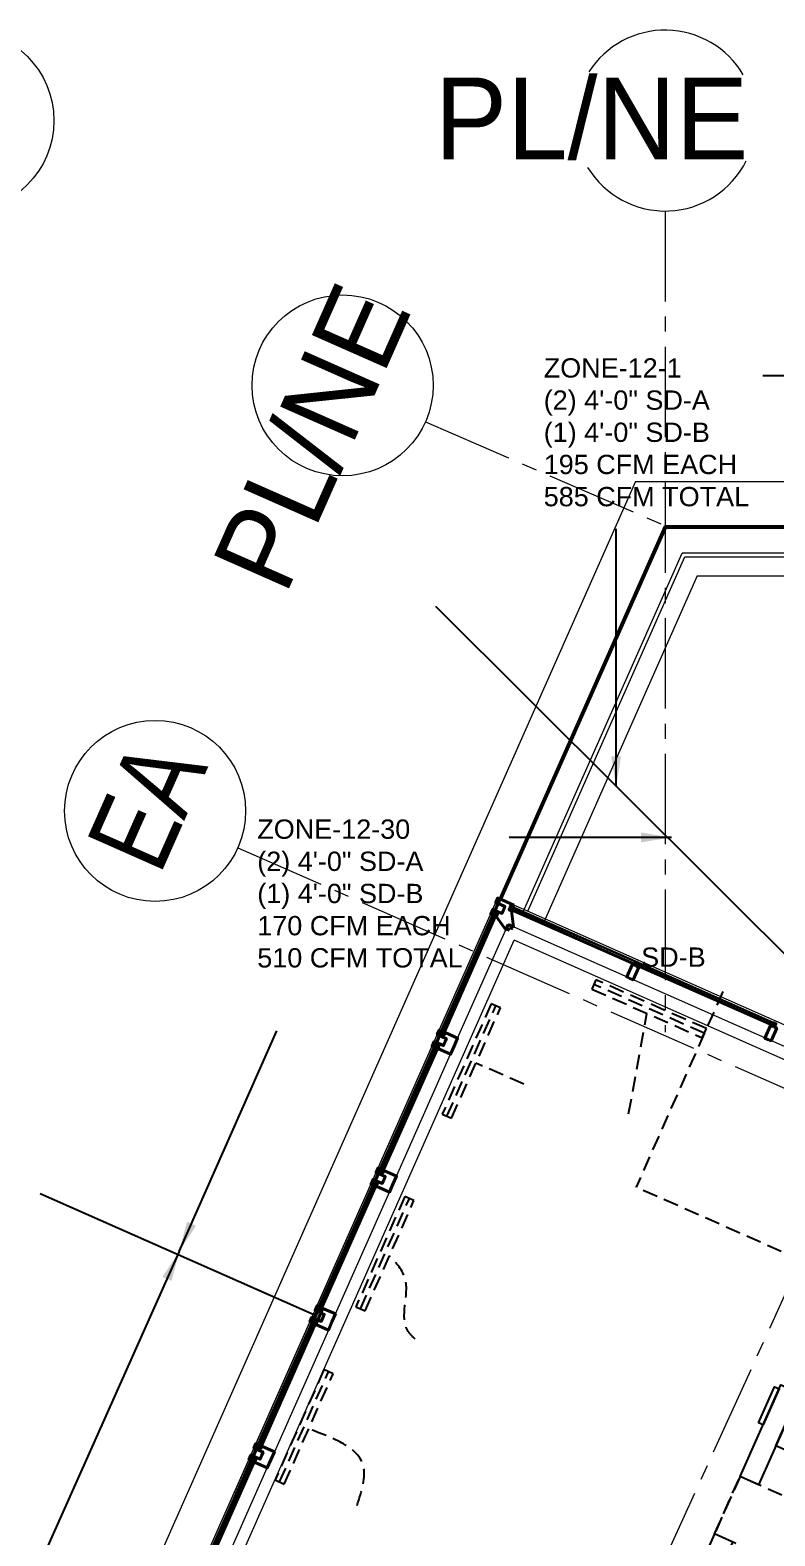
# Model space of a CAD drawing. Header units: inches. Extents: x -26012 to 27, y -11337 to 2082.
# Drawn here: x -24274 to -23978, y 1140 to 1740 of the extents above; entities that cross this region are included whole.
import ezdxf

# ---------------------------------------------------------------- set-up
doc = ezdxf.new("R2010")
doc.units = ezdxf.units.IN
doc.header["$LTSCALE"] = 48
doc.header["$MEASUREMENT"] = 0
for name, pattern in [('A_Column Grid$0$CENTER2', [1.125, 0.75, -0.125, 0.125, -0.125]), ('HIDDEN2', [0.1875, 0.125, -0.0625]), ('NB - 13th_Penthouse_plan$0$HIDDEN2', [0.1875, 0.125, -0.0625])]:
    doc.linetypes.add(name, pattern=pattern)
for name, color, linetype in [('A106$0$A-CLNG-RAIL', 8, 'Continuous'), ('A106$0$A-FLOR-AWNG', 8, 'Continuous'), ('A106$0$A-FLOR-SLAB', 8, 'Continuous'), ('A106$0$A-GLAZ', 8, 'Continuous'), ('A106$0$A-GLAZ-CRNA', 8, 'Continuous'), ('A106$0$A-GLAZ-FULL', 8, 'Continuous'), ('A106$0$A-SLAB-PLENUM', 8, 'Continuous'), ('A106$0$A-TERR-BELOW', 8, 'Continuous'), ('A106$0$C-PROP', 8, 'Continuous'), ('A605$0$A-FLOR-SLAB', 8, 'Continuous'), ('A_Column Grid$0$A-GRID-1D1-15', 8, 'A_Column Grid$0$CENTER2'), ('A_Column Grid$0$A-GRID-GRD1-15', 8, 'A_Column Grid$0$CENTER2'), ('M-HVAC-anno', 6, 'Continuous'), ('M-HVAC-clrn', 1, 'HIDDEN2'), ('M-HVAC-eqpm-fptd', 94, 'Continuous'), ('M-HVAC-FUTR', 4, 'HIDDEN2'), ('M-HVAC-supp', 93, 'Continuous'), ('NB - 13th_Penthouse_plan$0$STDROPS', 1, 'NB - 13th_Penthouse_plan$0$HIDDEN2'), ('XREF', 8, 'Continuous')]:
    doc.layers.add(name, color=color, linetype=linetype)
doc.styles.add('A_Column Grid$0$Style-Arial', font='arial.ttf')
doc.styles.add('M08', font='arial.ttf', dxfattribs={"height": 7.68})
doc.styles.get("Standard").update_dxf_attribs({"font": 'simplex.shx'})
doc.dimstyles.new('STANDARD$7', dxfattribs={"dimtxt": 0.18, "dimasz": 0.125, "dimexe": 0.18, "dimexo": 0.06, "dimgap": 0.09, "dimtad": 0, "dimtih": 1, "dimtoh": 1, "dimdec": 4, "dimzin": 0, "dimdsep": 46, "dimtxsty": 'Standard', "dimcen": 0.09, "dimadec": 0, "dimazin": 0, "dimtfac": 1, "dimtdec": 4, "dimtofl": 0, "dimtmove": 0, "dimatfit": 3, "dimfxl": 1, "dimtolj": 1, "dimtzin": 0, "dimarcsym": 0})

# ---------------------------------------------------------------- blocks, each defined once
blk = doc.blocks.new('A106$0$CW10_3')
at = {"layer": 'A106$0$A-GLAZ', "linetype": 'Continuous', "lineweight": 40}
for p, q in [((41.07, 110.04), (19, 60.21)), ((42.21, 109.54), (20.15, 59.7)), ((42.21, 109.54), (41.07, 110.04)), ((20.15, 59.7), (19, 60.21)), ((-5.29, 5.35), (16.78, 55.18)), ((-4.14, 4.84), (17.92, 54.68)), ((17.92, 54.68), (16.78, 55.18)), ((-4.14, 4.84), (-5.29, 5.35))]:
    blk.add_line(p, q, dxfattribs=at)
at = {"layer": 'A106$0$A-GLAZ', "linetype": 'Continuous', "lineweight": 0}
for p, q in [((41.3, 109.94), (19.23, 60.11)), ((41.76, 109.74), (19.69, 59.91)), ((47.17, 106.52), (25.71, 58.06)), ((-5.06, 5.25), (17.01, 55.08)), ((-4.6, 5.05), (17.46, 54.88)), ((1.42, 3.2), (22.87, 51.66))]:
    blk.add_line(p, q, dxfattribs=at)
at = {"layer": 'A106$0$A-GLAZ', "linetype": 'Continuous', "lineweight": 40, "flags": 128}
for points in [[(44.93, 111.34), (44.32, 109.97), (40.66, 111.59), (39.85, 109.76), (40.54, 109.46), (40.94, 110.37), (42.54, 109.67), (42.14, 108.75), (47.17, 106.52), (48.58, 109.73)], [(20.63, 56.48), (21.24, 57.85), (17.58, 59.47), (18.39, 61.3), (19.08, 61), (18.67, 60.08), (20.27, 59.38), (20.68, 60.29), (25.71, 58.06), (24.29, 54.86)], [(20.63, 56.48), (20.03, 55.11), (16.37, 56.73), (15.56, 54.9), (16.25, 54.6), (16.65, 55.51), (18.25, 54.8), (17.85, 53.89), (22.87, 51.66), (24.29, 54.86)], [(-3.66, 1.62), (-3.05, 2.99), (-6.71, 4.61), (-5.9, 6.44), (-5.21, 6.14), (-5.62, 5.22), (-4.02, 4.51), (-3.61, 5.43), (1.42, 3.2), (0, 0)]]:
    blk.add_lwpolyline(points, dxfattribs=at)
blk = doc.blocks.new('*U544')
at = {"layer": 'A106$0$A-GLAZ', "linetype": 'Continuous', "lineweight": 40}
for p, q in [((-13.78, -23.7), (8.29, 26.13)), ((-12.63, -24.21), (9.43, 25.63)), ((9.43, 25.63), (8.29, 26.13)), ((-12.63, -24.21), (-13.78, -23.7))]:
    blk.add_line(p, q, dxfattribs=at)
at = {"layer": 'A106$0$A-GLAZ', "linetype": 'Continuous', "lineweight": 0}
for p, q in [((-13.55, -23.8), (8.52, 26.03)), ((-13.09, -24.01), (8.98, 25.83)), ((-7.07, -25.85), (14.39, 22.61))]:
    blk.add_line(p, q, dxfattribs=at)
at = {"layer": 'A106$0$A-GLAZ', "linetype": 'Continuous', "lineweight": 40, "flags": 128}
for points in [[(12.15, 27.43), (11.54, 26.06), (7.88, 27.68), (7.07, 25.85), (7.76, 25.55), (8.16, 26.46), (9.76, 25.75), (9.36, 24.84), (14.39, 22.61), (15.8, 25.81)], [(-12.15, -27.43), (-11.54, -26.06), (-15.2, -24.44), (-14.39, -22.61), (-13.7, -22.91), (-14.11, -23.83), (-12.51, -24.54), (-12.1, -23.62), (-7.07, -25.85), (-8.49, -29.05)]]:
    blk.add_lwpolyline(points, dxfattribs=at)
blk = doc.blocks.new('*U567')
at = {"layer": 'A106$0$A-CLNG-RAIL', "linetype": 'Continuous', "lineweight": 13}
for p, q in [((-0.56, -0.4), (-0.22, 0.35)), ((-0.5, 0.48), (-0.35, 0.81)), ((-0.42, 0.44), (-0.5, 0.48)), ((-0.18, 0.33), (-0.49, -0.38)), ((-0.39, 0.6), (-0.43, 0.51)), ((-0.43, 0.51), (0.29, 0.19)), ((-0.32, 0.36), (-0.42, 0.44)), ((-0.36, 0.58), (-0.39, 0.6)), ((-0.34, 0.71), (-0.36, 0.58)), ((-0.35, 0.81), (-0.31, 0.79)), ((-0.31, 0.79), (-0.34, 0.71)), ((-0.31, 0.39), (-0.32, 0.36)), ((-0.22, 0.35), (-0.31, 0.39)), ((0.43, 0.06), (-0.18, 0.33)), ((0.29, 0.29), (0.38, 0.39)), ((0.33, 0.28), (0.29, 0.29)), ((0.29, 0.19), (0.33, 0.28)), ((0.45, 0.45), (0.36, 0.25)), ((0.36, 0.25), (0.7, 0.1)), ((0.38, 0.39), (0.41, 0.47)), ((0.41, 0.17), (0.39, 0.13)), ((0.39, 0.13), (0.44, 0.1)), ((0.41, 0.47), (0.45, 0.45)), ((0.68, 0.05), (0.41, 0.17)), ((0.44, 0.1), (0.43, 0.06)), ((0.59, -0.01), (0.61, 0.03)), ((0.61, 0.03), (0.66, 0)), ((0.66, 0), (0.68, 0.05)), ((0.83, 0.28), (0.69, -0.05)), ((0.7, 0.1), (0.79, 0.3)), ((0.79, 0.3), (0.83, 0.28)), ((0.35, -0.81), (-0.56, -0.4)), ((-0.49, -0.38), (0.02, -0.6)), ((0.02, -0.6), (0.05, -0.52)), ((0.05, -0.52), (0.15, -0.56)), ((0.08, -0.58), (0.06, -0.62)), ((0.06, -0.62), (0.33, -0.74)), ((0.13, -0.6), (0.08, -0.58)), ((0.15, -0.56), (0.13, -0.6)), ((0.3, -0.67), (0.31, -0.64)), ((0.35, -0.7), (0.3, -0.67)), ((0.31, -0.64), (0.41, -0.68)), ((0.33, -0.74), (0.35, -0.7)), ((0.41, -0.68), (0.35, -0.81)), ((0.69, -0.05), (0.59, -0.01))]:
    blk.add_line(p, q, dxfattribs=at)
at = {"layer": 'A106$0$A-CLNG-RAIL', "lineweight": 13, "flags": 128}
for points in [[(0.48, 0.1), (0.44, 0.06), (0.41, -0.01), (0.29, -0.16)], [(0.62, 0.05), (0.45, 0.13)], [(0.3, -0.69), (0.12, -0.61)], [(0.16, -0.62), (0.17, -0.56), (0.19, -0.49), (0.23, -0.3)]]:
    blk.add_lwpolyline(points, dxfattribs=at)
at = {"layer": 'A106$0$A-CLNG-RAIL', "lineweight": 13}
for points in [[(0.49, 0.1), (0.47, 0.05), (0.45, -0.01), (0.42, -0.05), (0.4, -0.07), (0.33, -0.18)], [(0.53, 0.09), (0.48, 0), (0.46, -0.07), (0.45, -0.09), (0.39, -0.21)], [(0.55, 0.08), (0.54, 0.07), (0.52, 0.03), (0.49, -0.06), (0.49, -0.11), (0.46, -0.24)], [(0.57, 0.07), (0.56, 0.03), (0.54, -0.02), (0.54, -0.1), (0.54, -0.13), (0.52, -0.27)], [(0.6, 0.05), (0.57, 0.01), (0.57, -0.04), (0.57, -0.12), (0.58, -0.15), (0.57, -0.29)], [(0.18, -0.62), (0.2, -0.57), (0.22, -0.52), (0.23, -0.47), (0.24, -0.45), (0.27, -0.32)], [(0.2, -0.65), (0.24, -0.54), (0.28, -0.49), (0.28, -0.46), (0.33, -0.34)], [(0.22, -0.66), (0.23, -0.64), (0.24, -0.6), (0.29, -0.52), (0.32, -0.48), (0.4, -0.37)], [(0.25, -0.66), (0.27, -0.63), (0.29, -0.58), (0.34, -0.53), (0.37, -0.5), (0.46, -0.4)], [(0.28, -0.68), (0.29, -0.63), (0.32, -0.59), (0.39, -0.54), (0.41, -0.52), (0.51, -0.42)]]:
    blk.add_open_spline(points, degree=3, dxfattribs=at)
blk = doc.blocks.new('*U568')
at = {"layer": 'A106$0$A-CLNG-RAIL', "linetype": 'Continuous', "lineweight": 13}
for p, q in [((-0.62, 0.07), (-0.64, 0.03)), ((-0.64, 0.03), (-0.43, -0.06)), ((-0.54, 0.04), (-0.62, 0.07)), ((-0.41, 0.02), (-0.54, 0.04)), ((-0.43, -0.01), (-0.41, 0.02)), ((-0.36, -0.24), (-0.09, 0.37)), ((-0.02, 0.67), (-0.34, -0.05)), ((-0.28, 0.83), (-0.3, 0.79)), ((-0.3, 0.79), (-0.22, 0.76)), ((0.05, 0.69), (-0.28, 0.83)), ((-0.22, 0.76), (-0.12, 0.67)), ((-0.12, 0.67), (-0.11, 0.7)), ((-0.11, 0.7), (-0.02, 0.67)), ((-0.09, 0.37), (0.62, 0.05)), ((-0.07, 0.41), (-0.03, 0.5)), ((0.68, 0.08), (-0.07, 0.41)), ((-0.03, 0.5), (0, 0.48)), ((0, 0.48), (0.02, 0.61)), ((0.02, 0.61), (0.05, 0.69)), ((0.28, -0.83), (0.68, 0.08)), ((0.62, 0.05), (0.39, -0.46)), ((-0.79, -0.31), (-0.81, -0.35)), ((-0.81, -0.35), (-0.48, -0.5)), ((-0.59, -0.4), (-0.79, -0.31)), ((-0.43, -0.06), (-0.59, -0.4)), ((-0.54, -0.42), (-0.42, -0.15)), ((-0.49, -0.44), (-0.54, -0.42)), ((-0.47, -0.39), (-0.49, -0.44)), ((-0.48, -0.5), (-0.43, -0.4)), ((-0.43, -0.4), (-0.47, -0.39)), ((-0.34, -0.05), (-0.43, -0.01)), ((-0.42, -0.15), (-0.37, -0.17)), ((-0.37, -0.17), (-0.4, -0.22)), ((-0.4, -0.22), (-0.36, -0.24)), ((0.19, -0.68), (0.15, -0.78)), ((0.15, -0.78), (0.28, -0.83)), ((0.23, -0.7), (0.19, -0.68)), ((0.21, -0.75), (0.23, -0.7)), ((0.25, -0.77), (0.21, -0.75)), ((0.37, -0.5), (0.25, -0.77)), ((0.31, -0.42), (0.27, -0.52)), ((0.27, -0.52), (0.3, -0.53)), ((0.3, -0.53), (0.33, -0.48)), ((0.39, -0.46), (0.31, -0.42)), ((0.33, -0.48), (0.37, -0.5))]:
    blk.add_line(p, q, dxfattribs=at)
at = {"layer": 'A106$0$A-CLNG-RAIL', "lineweight": 13, "flags": 128}
for points in [[(-0.5, -0.38), (-0.42, -0.21)], [(-0.42, -0.25), (-0.37, -0.26), (-0.3, -0.28), (-0.1, -0.32)], [(0.3, -0.56), (0.25, -0.53), (0.19, -0.49), (0.03, -0.38)], [(0.25, -0.71), (0.32, -0.54)]]:
    blk.add_lwpolyline(points, dxfattribs=at)
at = {"layer": 'A106$0$A-CLNG-RAIL', "lineweight": 13}
for points in [[(-0.48, -0.36), (-0.43, -0.37), (-0.4, -0.41), (-0.34, -0.47), (-0.33, -0.5), (-0.23, -0.6)], [(-0.47, -0.34), (-0.44, -0.35), (-0.39, -0.37), (-0.33, -0.43), (-0.31, -0.46), (-0.21, -0.55)], [(-0.46, -0.29), (-0.35, -0.32), (-0.29, -0.36), (-0.27, -0.37), (-0.15, -0.42)], [(-0.46, -0.31), (-0.45, -0.31), (-0.4, -0.33), (-0.33, -0.37), (-0.29, -0.41), (-0.18, -0.48)], [(-0.43, -0.26), (-0.38, -0.28), (-0.32, -0.31), (-0.28, -0.32), (-0.25, -0.32), (-0.12, -0.35)], [(0.25, -0.69), (0.21, -0.66), (0.16, -0.65), (0.08, -0.66), (0.05, -0.66), (-0.09, -0.66)], [(0.26, -0.66), (0.23, -0.64), (0.18, -0.62), (0.1, -0.62), (0.07, -0.62), (-0.07, -0.61)], [(0.28, -0.64), (0.26, -0.63), (0.23, -0.6), (0.14, -0.58), (0.09, -0.58), (-0.04, -0.54)], [(0.29, -0.62), (0.19, -0.56), (0.13, -0.55), (0.11, -0.53), (-0.01, -0.48)], [(0.29, -0.58), (0.24, -0.56), (0.18, -0.53), (0.14, -0.5), (0.12, -0.49), (0.01, -0.41)]]:
    blk.add_open_spline(points, degree=3, dxfattribs=at)
blk = doc.blocks.new('*U566')
at = {"layer": 'A106$0$A-CLNG-RAIL', "linetype": 'Continuous', "lineweight": 13}
for points in [[(2.11, -5.35), (1.66, -6.35), (1.62, -6.33), (2.06, -5.33)], [(2.09, -5.4), (3.05, -5.82), (3.07, -5.78), (2.11, -5.35)]]:
    blk.add_3dface(points, dxfattribs=at)
at = {"layer": 'A106$0$A-GLAZ', "linetype": 'Continuous', "lineweight": 30}
for p in [(-3.1, 0.17), (-3.32, 0.27)]:
    blk.add_line(p, (-4.24, 0.67), dxfattribs=at)
at = {"layer": 'A106$0$A-GLAZ', "linetype": 'Continuous', "lineweight": 40}
for p in [(0.52, -5.86), (3.56, -4.69)]:
    blk.add_line(p, (1.45, -3.76), dxfattribs=at)
at = {"layer": 'A106$0$A-GLAZ', "linetype": 'Continuous', "lineweight": 40, "flags": 128}
for points in [[(-0.38, 1.97), (0.23, 3.34), (-3.44, 4.96), (-2.63, 6.79), (-1.94, 6.49), (-0.57, 5.88), (3.78, 3.96)], [(-0.38, 1.97), (-0.99, 0.6), (-4.65, 2.22), (-5.46, 0.39), (-4.77, 0.09), (-4.37, 1), (-2.77, 0.29), (-3.21, -0.71), (0.52, -5.86)], [(0.24, 3.34), (-3.44, 4.96)], [(3.78, 3.96), (3.47, 3.27), (2.56, 3.68), (1.85, 2.08), (2.85, 1.63), (3.56, -4.69)]]:
    blk.add_lwpolyline(points, dxfattribs=at)
at = {"layer": 'A106$0$A-GLAZ', "linetype": 'Continuous', "lineweight": 0}
for p in [(-2.63, 6.79), (-1.71, 6.39), (-1.71, 6.39)]:
    blk.add_point(p, dxfattribs=at)
at = {"layer": 'A106$0$A-GLAZ-FULL', "linetype": 'Continuous', "lineweight": 30}
blk.add_line((2.18, 2.2), (2.69, 3.35), dxfattribs=at)
at = {"layer": 'A106$0$A-CLNG-RAIL', "lineweight": 13}
for name, p in [('*U568', (1.34, -5.5)), ('*U567', (2.72, -4.97))]:
    blk.add_blockref(name, p, dxfattribs=at)
blk = doc.blocks.new('A106')
at = {"layer": 'A106$0$A-FLOR-AWNG', "lineweight": 0}
for p, q in [((-24033.74, 1560.09), (-24684.58, 90.18)), ((-24033.74, 1560.09), (-24195.53, 1194.69)), ((-24033.74, 1560.09), (-21043.12, 1560.09)), ((-24033.74, 1560.09), (-23668.5, 1560.09)), ((-24022.02, 1542.09), (-24087.63, 1393.93)), ((-24021.62, 1541.47), (-24087.06, 1393.67)), ((-24022.02, 1542.09), (-23882.03, 1542.09)), ((-24021.62, 1541.47), (-23882.03, 1541.47)), ((-24009.25, 1522.47), (-24070.25, 1384.7)), ((-24009.25, 1522.47), (-23882.03, 1522.47))]:
    blk.add_line(p, q, dxfattribs=at)
at = {"layer": 'A106$0$A-FLOR-SLAB', "lineweight": 0}
blk.add_line((-24582.66, 246.89), (-24082.05, 1377.51), dxfattribs=at)
at = {"layer": 'A106$0$A-FLOR-SLAB', "lineweight": 0, "flags": 128}
blk.add_lwpolyline([(-23869.27, 1530.35), (-23869.27, 1357.19), (-23920.88, 1306.15), (-24082.05, 1377.51)], dxfattribs=at)
at = {"layer": 'A106$0$A-GLAZ', "lineweight": 0}
for p, q in [((-24599.48, 240.39), (-24088.55, 1394.33)), ((-24193.56, 1157.15), (-24088.55, 1394.33)), ((-24110.98, 1340.57), (-24089.93, 1388.11)), ((-24110.53, 1340.36), (-24089.47, 1387.91)), ((-24104.51, 1338.52), (-24084.47, 1383.78)), ((-24159.57, 1230.84), (-24137.5, 1280.67)), ((-24159.11, 1230.64), (-24137.04, 1280.47)), ((-24153.09, 1228.79), (-24131.63, 1277.26))]:
    blk.add_line(p, q, dxfattribs=at)
at = {"layer": 'A106$0$A-GLAZ', "lineweight": 30}
for p, q in [((-24111.21, 1340.67), (-24090.16, 1388.21)), ((-24110.07, 1340.16), (-24089.02, 1387.71))]:
    blk.add_line(p, q, dxfattribs=at)
at = {"layer": 'A106$0$A-GLAZ', "lineweight": 40}
for p, q in [((-24110.07, 1340.16), (-24111.21, 1340.67)), ((-24159.8, 1230.94), (-24137.73, 1280.78)), ((-24158.88, 1230.54), (-24136.82, 1280.37)), ((-24136.82, 1280.37), (-24137.73, 1280.78)), ((-24160.95, 1224.62), (-24158.12, 1231.02)), ((-24158.88, 1230.54), (-24159.8, 1230.94))]:
    blk.add_line(p, q, dxfattribs=at)
at = {"layer": 'A106$0$A-GLAZ', "lineweight": 0, "flags": 128}
blk.add_lwpolyline([(-24088.55, 1394.33), (-23923.66, 1321.33), (-23882.02, 1362.51), (-23882.03, 1543.1)], dxfattribs=at)
at = {"layer": 'A106$0$A-GLAZ', "lineweight": 40, "flags": 128}
for points in [[(-24109.58, 1336.94), (-24108.98, 1338.31), (-24112.63, 1339.93), (-24111.82, 1341.76), (-24111.14, 1341.45), (-24111.54, 1340.54), (-24109.94, 1339.83), (-24109.54, 1340.75), (-24104.51, 1338.52), (-24105.92, 1335.32)], [(-24133.87, 1282.08), (-24134.48, 1280.7), (-24138.14, 1282.32), (-24138.95, 1280.49), (-24138.26, 1280.19), (-24137.86, 1281.11), (-24136.49, 1280.5), (-24136.89, 1279.58), (-24131.63, 1277.26), (-24130.22, 1280.46)], [(-24158.17, 1227.21), (-24157.56, 1228.58), (-24161.22, 1230.2), (-24160.41, 1232.03), (-24159.72, 1231.73), (-24160.13, 1230.81), (-24158.75, 1230.21), (-24158.35, 1231.12), (-24153.09, 1228.79), (-24154.51, 1225.59)]]:
    blk.add_lwpolyline(points, dxfattribs=at)
at = {"layer": 'A106$0$A-GLAZ', "lineweight": 0}
blk.add_point((-24088.03, 1393.01), dxfattribs=at)
at = {"layer": 'A106$0$A-GLAZ-CRNA', "lineweight": 0}
for p, q in [((-24034.05, 1368.29), (-24083.54, 1390.2)), ((-24033.84, 1368.75), (-24083.34, 1390.66)), ((-23921.92, 1311.81), (-24084.47, 1383.78)), ((-23979.18, 1344), (-24032.9, 1367.78)), ((-23978.98, 1344.46), (-24032.7, 1368.24))]:
    blk.add_line(p, q, dxfattribs=at)
at = {"layer": 'A106$0$A-GLAZ-CRNA', "lineweight": 30}
for p, q in [((-24033.74, 1368.98), (-24083.24, 1390.89)), ((-24034.25, 1367.83), (-24083.74, 1389.75)), ((-24034.25, 1367.83), (-24033.74, 1368.98)), ((-24033.11, 1367.33), (-24032.6, 1368.47)), ((-23979.39, 1343.54), (-24033.11, 1367.33)), ((-23978.88, 1344.68), (-24032.6, 1368.47))]:
    blk.add_line(p, q, dxfattribs=at)
at = {"layer": 'A106$0$A-GLAZ-CRNA', "lineweight": 40}
blk.add_line((-23979.39, 1343.54), (-23978.88, 1344.68), dxfattribs=at)
at = {"layer": 'A106$0$A-GLAZ-CRNA', "lineweight": 40, "flags": 128}
for points in [[(-24033.41, 1368.18), (-24033.64, 1368.28), (-24033.4, 1368.82), (-24033.51, 1368.87), (-24034.12, 1367.5), (-24035.04, 1367.91), (-24037.26, 1362.88), (-24036.01, 1362.32)], [(-24033.41, 1368.18), (-24033.18, 1368.08), (-24032.94, 1368.62), (-24032.83, 1368.57), (-24033.44, 1367.2), (-24032.52, 1366.79), (-24034.75, 1361.77), (-24036.01, 1362.32)], [(-23978.55, 1343.89), (-23978.78, 1343.99), (-23978.54, 1344.53), (-23978.65, 1344.58), (-23979.26, 1343.21), (-23980.17, 1343.62), (-23982.4, 1338.59), (-23981.14, 1338.03)], [(-23978.55, 1343.89), (-23978.32, 1343.79), (-23978.08, 1344.33), (-23977.97, 1344.28), (-23978.57, 1342.91), (-23977.66, 1342.5), (-23979.89, 1337.47), (-23981.14, 1338.03)]]:
    blk.add_lwpolyline(points, dxfattribs=at)
at = {"layer": 'A106$0$A-GLAZ-CRNA', "lineweight": 30, "extrusion": (0, 0, -1)}
for centre in [(24033.58, 1369.04), (24032.66, 1368.63)]:
    blk.add_arc(centre, 0.177, 248.88262, 338.88262, dxfattribs=at)
at = {"layer": 'A106$0$A-GLAZ-CRNA', "lineweight": 40, "extrusion": (0, 0, -1)}
blk.add_arc((23978.72, 1344.75), 0.177, 248.88262, 338.88262, dxfattribs=at)
at = {"layer": 'A106$0$A-SLAB-PLENUM', "lineweight": 13}
for p in [(-24078.43, 1388.76), (-23878.27, 1531.59)]:
    blk.add_line(p, (-24015.19, 1531.59), dxfattribs=at)
at = {"layer": 'A106$0$A-TERR-BELOW', "lineweight": 13, "flags": 128}
blk.add_lwpolyline([(-24076.66, 1389.07), (-24014.21, 1530.09), (-23882.03, 1530.1)], dxfattribs=at)
at = {"layer": 'A106$0$C-PROP', "lineweight": 40, "flags": 128}
for points in [[(-25004.54, -676.9), (-24022.02, 1542.09), (-21061.02, 1542.09), (-21061.02, -676.9)], [(-24808.14, -233.33), (-24022.02, 1542.09), (-21061.02, 1542.09), (-21061.02, -229.32)]]:
    blk.add_lwpolyline(points, dxfattribs=at)
at = {"layer": 'A106$0$A-GLAZ', "lineweight": 0}
blk.add_blockref('*U566', (-24085.92, 1387.54), dxfattribs=at)
at = {"layer": 'A106$0$A-GLAZ', "lineweight": 40}
for name, p in [('*U544', (-24121.73, 1309.51)), ('A106$0$CW10_3', (-24203.09, 1115.87))]:
    blk.add_blockref(name, p, dxfattribs=at)
blk = doc.blocks.new('A605')
at = {"layer": 'A605$0$A-FLOR-SLAB', "lineweight": 0}
blk.add_line((-24582.66, 246.89), (-24082.05, 1377.51), dxfattribs=at)
at = {"layer": 'A605$0$A-FLOR-SLAB', "lineweight": 0, "flags": 128}
blk.add_lwpolyline([(-23869.27, 1530.35), (-23869.27, 1357.19), (-23920.88, 1306.15), (-24082.05, 1377.51)], dxfattribs=at)
blk = doc.blocks.new('SD-A')
at = {"layer": 'M-HVAC-FUTR'}
for p, q in [((2473.34, 316.58), (2425.34, 316.58)), ((2425.34, 316.58), (2425.34, 312.58)), ((2473.34, 314.58), (2425.34, 314.58)), ((2425.34, 312.58), (2473.34, 312.58)), ((2473.34, 312.58), (2473.34, 316.58))]:
    blk.add_line(p, q, dxfattribs=at)
blk = doc.blocks.new('A$C4BF10DA9')
at = {"layer": 'M-HVAC-clrn', "flags": 128}
blk.add_lwpolyline([(6, 42), (6, 0), (54.25, 0), (54.25, 25)], dxfattribs=at)
at = {"layer": 'M-HVAC-eqpm-fptd'}
for p, q in [((6, 68.5), (6, 42)), ((46.25, 68.5), (6, 68.5)), ((46.25, 42), (46.25, 68.5)), ((6, 42), (46.25, 42))]:
    blk.add_line(p, q, dxfattribs=at)
for points in [[(12.25, 68.5), (46.25, 68.5), (46.25, 80.5), (12.25, 80.5)], [(6, 50.25), (6, 60.25), (0, 60.25), (0, 50.25)], [(46.25, 25), (54.25, 25), (54.25, 65), (46.25, 65)], [(30, 42), (20, 42), (20, 36.25), (30, 36.25)]]:
    blk.add_lwpolyline(points, close=True, dxfattribs=at)
at = {"layer": 'M-HVAC-supp'}
blk.add_lwpolyline([(56.25, 47.5), (56.25, 63.25), (54.25, 63.25), (54.25, 47.5)], close=True, dxfattribs=at)
blk = doc.blocks.new('NB - 13th_Penthouse_plan')
at = {"layer": 'NB - 13th_Penthouse_plan$0$STDROPS'}
for p, q in [((-23999.05, 1357.14), (-24033.56, 1279.21)), ((-23901.77, 1220.87, 0), (-24033.56, 1279.21, 0))]:
    blk.add_line(p, q, dxfattribs=at)
blk = doc.blocks.new('A_Column Grid')
at = {"layer": 'A_Column Grid$0$A-GRID-1D1-15', "linetype": 'Continuous', "lineweight": 13}
for centre in [(-24301.02, 1703.67), (-24150.26, 1598.3), (-24224.81, 1428.94)]:
    blk.add_circle(centre, 36, dxfattribs=at)
for start, end in [(30.38056, 147.4972), (211.16921, 333.66556)]:
    blk.add_arc((-24022.02, 1703.67), 36, start, end, dxfattribs=at)
at = {"layer": 'A_Column Grid$0$A-GRID-GRD1-15', "lineweight": 0}
for p, q in [((-24022.03, 1667.67), (-24022.03, 1340.91)), ((-24117.34, 1583.73), (-24022.03, 1542.39)), ((-24191.92, 1414.31), (-23943.33, 1304.88)), ((-23943.33, 1304.88), (-25689.31, -2539.42))]:
    blk.add_line(p, q, dxfattribs=at)
at = {"layer": 'A_Column Grid$0$A-GRID-1D1-15', "linetype": 'Continuous', "lineweight": 13, "style": 'A_Column Grid$0$Style-Arial', "width": 0.95}
blk.add_text('PL/NE', height=32.5, dxfattribs=at).set_placement((-24113.61, 1688.27))
at = {"layer": 'A_Column Grid$0$A-GRID-1D1-15', "linetype": 'Continuous', "lineweight": 13, "style": 'A_Column Grid$0$Style-Arial'}
for s, width, p in [('PL/NE', 0.95, (-24172.98, 1514.27)), ('EA', 0.789231, (-24222.94, 1403))]:
    blk.add_text(s, height=32.5, rotation=66.1261, dxfattribs=dict(at, width=width)).set_placement(p)

msp = doc.modelspace()

# ---------------------------------------------------------------- linework, layer by layer
at = {"layer": 'M-HVAC-anno'}
for p, q in [((-23923.18, 1320.76, 0.01), (-24113.15, 1510.33)), ((-24270.48, 1276.75, 0), (-24160.76, 1228.17, 0))]:
    msp.add_line(p, q, dxfattribs=at)
at = {"layer": 'M-HVAC-FUTR'}
msp.add_line((-24036.53, 1308.47), (-24029.26, 1348.4), dxfattribs=at)
for points in [[(-24078.24, 1320.22), (-24097.24, 1328.63, 0)], [(-24121.44, 1218.74), (-24124.43, 1222.28), (-24125.3, 1242.56), (-24131.59, 1251.95, 0)], [(-24144.53, 1152.54), (-24142.01, 1168.46), (-24163.75, 1183.05)]]:
    msp.add_spline(points, degree=3, dxfattribs=at)

# ---------------------------------------------------------------- block references
at = {"layer": 'M-HVAC-eqpm-fptd', "xscale": -1, "rotation": 336}
msp.add_blockref('A$C4BF10DA9', (-23952.84, 1119.18), dxfattribs=at)
at = {"layer": 'M-HVAC-eqpm-fptd', "rotation": 155.9999999999949}
msp.add_blockref('A$C4BF10DA9', (-23942.67, 1142.02), dxfattribs=at)
at = {"layer": 'M-HVAC-FUTR'}
for p, rotation in [((-26395.36, 2054.2), 336.1173955160587), ((-23395.06, 3696.43, 0), 246.1173955160587), ((-23429.42, 3619.74, 0), 246.1173955160587), ((-23461.57, 3550.84), 246.1173955160587)]:
    msp.add_blockref('SD-A', p, dxfattribs=dict(at, rotation=rotation))
at = {"layer": 'XREF'}
for name in ['A_Column Grid', 'A106', 'NB - 13th_Penthouse_plan', 'A605']:
    msp.add_blockref(name, (0, 0), dxfattribs=at)

# ---------------------------------------------------------------- texts
at = {"layer": 'M-HVAC-anno', "char_height": 7.68, "width": 88.2868, "attachment_point": 1, "style": 'M08'}
for s, insert in [('ZONE-12-1\\P(2) 4\'-0" SD-A\\P(1) 4\'-0" SD-B\\P195 CFM EACH\\P585 CFM TOTAL', (-24070.29, 1609.08)), ('ZONE-12-30\\P(2) 4\'-0" SD-A\\P(1) 4\'-0" SD-B\\P170 CFM EACH\\P510 CFM TOTAL', (-24184.18, 1425.55)), ('SD-B', (-24031.53, 1374.61))]:
    msp.add_mtext(s, dxfattribs=dict(at, insert=insert))

# ---------------------------------------------------------------- leaders
at = {"layer": 'M-HVAC-anno'}
for points in [[(-23700.63, 1602.08), (-23983.11, 1602.09)], [(-24041.51, 1438.7, 0.01), (-24041.51, 1541.18, 0.01)], [(-24019.55, 1418.4, 0), (-24084.03, 1418.4, 0)], [(-24215.19, 1253.69, 0), (-24176.46, 1341.45, 0)], [(-24215.19, 1253.69, 0), (-24269.66, 1131.48, 0)]]:
    msp.add_leader(points, dimstyle='STANDARD$7', override={"dimscale": 96, "dimgap": 0.09, "dimtad": 0}, dxfattribs=at)

doc.saveas('drawing.dxf')
